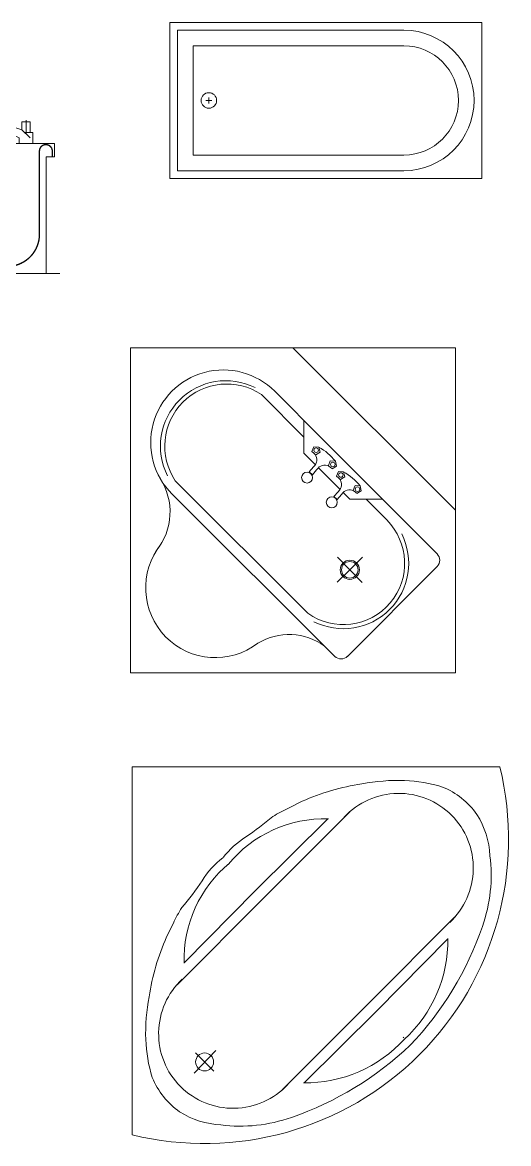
# Model space of a CAD drawing. Header units: inches. Extents: x 242965 to 445791, y 236206 to 423703.
# Drawn here: x 377751 to 379995, y 357042 to 362213 of the extents above; entities that cross this region are included whole.
import ezdxf

# ---------------------------------------------------------------- set-up
doc = ezdxf.new("R2010")
doc.units = ezdxf.units.IN
doc.header["$MEASUREMENT"] = 0
doc.layers.add('9', color=251, linetype='Continuous', lineweight=13)

# ---------------------------------------------------------------- blocks, each defined once
blk = doc.blocks.new('A$C64C53F19')
for p, q in [((615.7, 565.3), (615.7, 516.3)), ((10, 480), (720, 480)), ((10, 430), (10, 480)), ((720, 480), (720, 430)), ((40, 430), (10, 430)), ((40, 0), (40, 430)), ((689, 430), (689, 0)), ((720, 430), (689, 430)), ((0, 0), (740, 0)), ((689, 0), (40, 0))]:
    blk.add_line(p, q)
for points in [[(520, 520), (540, 550), (600, 530), (630, 500)], [(600, 530), (600, 560), (630, 560), (630, 520), (610, 520)], [(520, 520), (540, 510), (550, 520), (590, 500), (590, 480)], [(640, 480), (640, 520), (610, 520)]]:
    blk.add_lwpolyline(points)
at = {"const_width": 5}
for points in [[(18.1, 431.6), (18.1, 451.8, -1), (65.4, 451.8)], [(711.9, 431.6), (711.9, 451.8, 1), (664.6, 451.8)], [(65.4, 451.8), (65.4, 144.8, 0.338715), (153.2, 30.1), (380.6, 30.1)], [(664.6, 451.8), (664.6, 144.8, -0.338715), (576.8, 30.1), (349.4, 30.1)]]:
    blk.add_lwpolyline(points, format="xyb", dxfattribs=at)
blk.add_polyline3d([(0, 0, 0), (0, 0, 0)])

msp = doc.modelspace()

# ---------------------------------------------------------------- linework, layer by layer
at = {"layer": '9'}
for p, q in [((378597.21, 361852.854), (378626.01, 361852.854)), ((378611.61, 361838.454), (378611.61, 361867.254)), ((379749.438, 360712.57), (378249.438, 360712.57)), ((378249.438, 359212.57), (378249.438, 360712.57)), ((379749.438, 359962.57), (378999.438, 360712.57)), ((379749.438, 359962.57), (379749.438, 360712.57)), ((379050.227, 360300.237), (378854.169, 360496.295)), ((378915.409, 360511.685), (379130.676, 360296.418)), ((379050.227, 360225.491), (379050.227, 360376.867)), ((379130.676, 360296.418), (379665.225, 359761.16)), ((379087.079, 360233.99), (379096.096, 360255.704)), ((379087.079, 360233.99), (379096.012, 360226.348)), ((379096.096, 360255.704), (379119.533, 360253.839)), ((379099.595, 360245.918), (379098.261, 360247.06)), ((379125.002, 360230.973), (379104.944, 360218.705)), ((379119.533, 360253.839), (379125.002, 360230.973)), ((379102.544, 360173.174), (379050.227, 360225.491)), ((379172.08, 360190.693), (379163.063, 360168.979)), ((379195.517, 360188.828), (379172.08, 360190.693)), ((379200.986, 360165.962), (379195.517, 360188.828)), ((379074.384, 360139.541), (379093.9, 360162.352)), ((379089.581, 360126.539), (379074.384, 360139.541)), ((379089.581, 360126.539), (379109.097, 360149.349)), ((379093.9, 360162.352), (379100.401, 360169.95)), ((379109.097, 360149.349), (379115.598, 360156.948)), ((379217.063, 360058.656), (379117.28, 360158.438)), ((379179.594, 360154.836), (379171.996, 360161.337)), ((379180.928, 360153.694), (379200.986, 360165.962)), ((379190.776, 360167.905), (379192.11, 360166.764)), ((379201.23, 360120.046), (379210.247, 360141.76)), ((379210.247, 360141.76), (379233.684, 360139.895)), ((379213.746, 360131.974), (379212.412, 360133.116)), ((379233.684, 360139.895), (379239.153, 360117.029)), ((379068.134, 359487.731), (378456.87, 360098.996)), ((379201.23, 360120.046), (379210.163, 360112.404)), ((379239.153, 360117.029), (379219.095, 360104.761)), ((379286.231, 360076.749), (379277.214, 360055.035)), ((379309.668, 360074.884), (379286.231, 360076.749)), ((379315.137, 360052.018), (379309.668, 360074.884)), ((379193.059, 359288.915), (378442.122, 360037.117)), ((379188.535, 360025.597), (379208.051, 360048.407)), ((379203.732, 360012.595), (379188.535, 360025.597)), ((379203.732, 360012.595), (379223.248, 360035.405)), ((379208.051, 360048.407), (379214.552, 360056.006)), ((379223.248, 360035.405), (379229.749, 360043.004)), ((379262.359, 360013.359), (379231.162, 360044.556)), ((379293.745, 360040.892), (379286.147, 360047.393)), ((379295.079, 360039.75), (379315.137, 360052.018)), ((379304.927, 360053.961), (379306.261, 360052.82)), ((379262.359, 360013.359), (379413.36, 360013.359)), ((379432.477, 359917.987), (379337.105, 360013.359)), ((379749.438, 359212.57), (379749.438, 359962.57)), ((379262.159, 359688.272), (379204.674, 359746.627)), ((379262.159, 359688.272), (379320.513, 359745.757)), ((379262.159, 359688.272), (379203.804, 359630.787)), ((379262.159, 359688.272), (379203.804, 359630.787)), ((379262.159, 359688.272), (379203.804, 359630.787)), ((379665.211, 359702.989), (379251.728, 359288.968)), ((379262.159, 359688.272), (379319.644, 359629.918)), ((378249.438, 359212.57), (379749.438, 359212.57)), ((378644.549, 357470.884), (378543.392, 357365.787)), ((378550.047, 357460.241), (378635.232, 357375.1))]:
    msp.add_line(p, q, dxfattribs=at)
msp.add_lwpolyline([(378431.61, 361492.854), (379871.61, 361492.854), (379871.61, 362212.854), (378431.61, 362212.854)], close=True, dxfattribs=at)
for points in [[(378467.61, 361528.854), (379511.61, 361528.854, 0.41421356), (379835.61, 361852.854), (379835.61, 361852.854, 0.41421356), (379511.61, 362176.854), (378467.61, 362176.854)], [(378539.61, 361600.854), (379511.61, 361600.854, 0.41421356), (379763.61, 361852.854, 0.41421356), (379511.61, 362104.854), (378539.61, 362104.854)]]:
    msp.add_lwpolyline(points, format="xyb", close=True, dxfattribs=at)
for points in [[(378257.471, 358779.191), (378257.471, 357082.135)], [(379954.528, 358779.191), (378257.471, 358779.191)], [(378827.177, 358209.486), (379160.601, 358539.223)], [(378863.675, 358172.988), (379262.41, 358571.724)], [(378863.675, 358172.988), (378464.939, 357774.252)], [(378827.177, 358209.486), (378497.44, 357876.062)], [(379348.325, 357688.338), (379747.061, 358087.074)], [(379384.822, 357651.841), (379714.559, 357985.264)], [(379348.325, 357688.338), (378949.589, 357289.602)], [(379384.822, 357651.841), (379051.398, 357322.104)]]:
    msp.add_lwpolyline(points, dxfattribs=at)
for points in [[(379541.49, 357495.173, 0.106822), (379874.08, 358043.566, 0.117225), (379909.165, 358369.524, 0.12509039), (379849.019, 358560.084, 0.1393348), (379690.145, 358686.287, 0.06600285), (379514.63, 358716.36, 0.05618878), (379317.727, 358700.497, 0.06792524), (379042.057, 358620.261), (378979.143, 358588.649, 0.03676859), (378906.728, 358550.055, -0.02624436), (378782.478, 358455.726, 0.09141576), (378677.168, 358360.495)], [(379541.49, 357495.173, -0.106822), (378993.097, 357162.583, -0.117225), (378667.139, 357127.498, -0.12509039), (378476.579, 357187.644, -0.1393348), (378350.376, 357346.517, -0.06600285), (378320.303, 357522.033, -0.05618878), (378336.166, 357718.935, -0.06792524), (378416.402, 357994.606), (378448.014, 358057.52, -0.03676859), (378486.608, 358129.934, 0.02624436), (378580.936, 358254.185, -0.09141576), (378676.168, 358359.495)]]:
    msp.add_lwpolyline(points, format="xyb", dxfattribs=at)
for centre, radius in [((378611.61, 361852.854), 36), ((379106.877, 360239.662), 10.4), ((379183.469, 360174.131), 10.4), ((379064.989, 360113.554), 25.411), ((379221.028, 360125.718), 10.4), ((379179.14, 359999.61), 25.411), ((379297.62, 360060.187), 10.4), ((379262.159, 359688.272), 44.407), ((379262.159, 359688.272), 38.083), ((378591.918, 357418.204), 41.333)]:
    msp.add_circle(centre, radius, dxfattribs=at)
for centre, radius, start, end in [((378678.22, 360274.944), 335.119, 44.945868, 225.209044), ((378689.817, 360258.637), 301.559, 63.371548, 207.046539), ((378694.3, 360258.865), 286.236, 56.0464, 213.9536), ((378996.623, 360033.273), 252.5, 38.028966, 60.871338), ((379070.007, 360195.954), 40, 319.450152, 49.450152), ((379145.991, 360130.943), 40, 49.450152, 139.450152), ((379110.774, 359919.329), 252.5, 38.028966, 60.871338), ((378147.961, 359955.081), 284.428, 321.061289, 32.978759), ((379184.158, 360082.01), 40, 319.450152, 49.450152), ((379260.143, 360016.999), 40, 49.450152, 139.450152), ((379232.46, 359717.971), 282.866, 234.483833, 45), ((379232.46, 359717.971), 301.559, 243.162505, 26.837495), ((378642, 359605.132), 322.069, 141.48568, 307.428448), ((379636.119, 359732.082), 41.143, 315, 44.972934), ((378981.749, 359111.54), 278.032, 53.758124, 121.194321), ((379222.366, 359318.33), 41.523, 225.104522, 315.074431), ((378592.117, 358444.546), 1402.908, 256.199803, 13.800197), ((379488.235, 358311.064), 345.807, 45.215031, 136.806133), ((379144.603, 357966.467), 572.979, 88.136877, 140.696776), ((379486.4, 358312.899), 345.807, 313.193867, 44.784969), ((379070.196, 357892.06), 572.979, 129.303224, 181.863123), ((379098.438, 357977.646), 616.127, 312.31303, 0.953202), ((378725.599, 357548.428), 345.807, 133.193867, 224.784969), ((379059.017, 357938.225), 616.127, 269.046798, 317.68697), ((379067.396, 357894.86), 572.979, 320.268593, 320.696776), ((378723.764, 357550.263), 345.807, 225.215031, 316.806133)]:
    msp.add_arc(centre, radius, start, end, dxfattribs=at)

# ---------------------------------------------------------------- block references
at = {"layer": '9', "xscale": 1.25, "yscale": 1.25, "zscale": 1.25}
msp.add_blockref('A$C64C53F19', (376999.078, 361055.018), dxfattribs=at)

doc.saveas('drawing.dxf')
